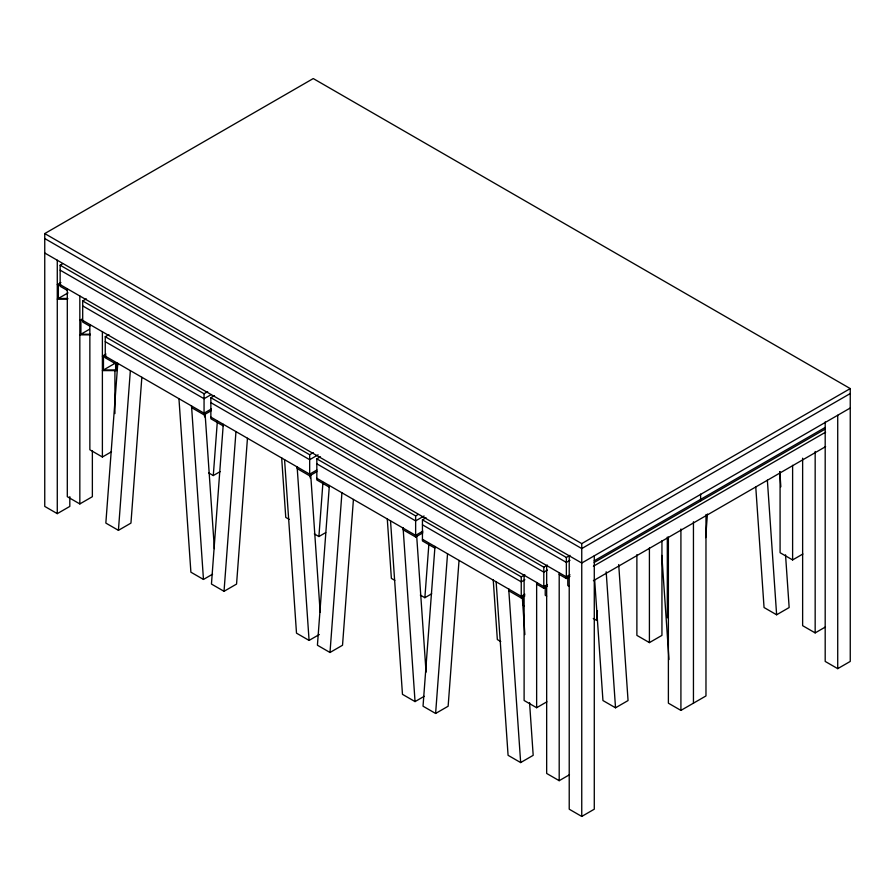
<?xml version="1.0" encoding="UTF-8"?>
<svg xmlns="http://www.w3.org/2000/svg" width="895" height="895" viewBox="0 0 895 895"><rect width="100%" height="100%" fill="white"/><g stroke="black" fill="none" stroke-linecap="round" stroke-linejoin="round"><path stroke-width="1.34" d="M117.782 363.381L105.845 523.083L118.42 530.332L130.95 523.105L141.846 377.287M118.42 530.332L130.357 370.631M204.552 416.925L204.765 414.15M208.714 472.929L213.29 475.558L217.34 421.4M214.487 395.601L210.862 397.682L210.862 418.77L223.269 425.93L223.269 424.286L211.455 584.055L224.03 591.304L235.967 431.614M247.456 438.259L236.56 584.077L224.03 591.304M310.162 477.896L310.375 475.122M314.324 533.901L318.9 536.541L322.95 482.383M329.36 485.526L317.423 645.228L329.998 652.489L342.528 645.25L353.424 499.444M329.998 652.489L341.935 492.787M420.292 595.074L424.868 597.715L428.918 543.556M434.97 546.498L423.033 706.2L435.608 713.46L448.138 706.233L459.034 560.415M435.608 713.46L447.545 553.759M597.435 610.737L596.708 620.448L593.273 618.479M705.663 537.615L707.43 514.01M69.81 496.658L69.81 506.413L57.28 513.64L44.75 506.413L44.75 233.573L313.25 78.559L850.25 388.587L850.25 661.427L837.72 668.654L825.19 661.427L825.19 421.948M67.304 290.416L60.144 286.277L60.144 265.2L62.56 263.801M60.905 282.529L57.28 284.632L59.887 284.632M61.061 285.248L58.354 285.248L58.354 298.471L68.031 292.889M89.858 326.172L82.698 322.043L82.698 300.955L86.312 298.874M82.25 318.989L79.834 320.388L82.441 320.388M80.908 321.003L80.908 334.238L89.388 329.338M117.659 363.303L117.659 364.959L105.252 357.799L105.252 336.71L108.877 334.618M106.002 354.051L102.388 356.143L106.292 356.143M106.169 356.758L103.462 356.758L103.462 369.993L115.522 363.023M105.252 336.71L204.06 393.755L207.685 391.674M89.858 324.516L89.858 449.771L102.388 457.009L111.506 451.751M211.298 394.538L204.06 398.722L105.252 341.677M211.298 409.004L204.06 413.188L105.252 356.143M212.585 574.176L203.467 579.445L191.53 405.95L191.653 407.672L204.06 414.844L211.298 410.66M67.304 288.761L67.304 496.691L79.834 503.93L92.364 496.691L92.364 450.644M213.29 475.558L220.114 471.62M210.862 397.682L309.67 454.738L313.295 452.646M318.117 454.817L309.67 459.694L210.862 402.649M329.237 485.459L329.237 487.115L316.83 479.955L316.83 458.866L320.455 456.774M316.908 469.987L309.67 474.16L210.862 417.115M297.263 467L297.263 468.656L309.67 475.816L316.908 471.631M318.9 536.541L325.724 532.592M316.83 458.866L415.638 515.912L418.054 514.524M424.085 516.001L415.638 520.879L316.83 463.823M434.847 546.431L434.847 548.087L422.44 540.927L422.44 519.838L426.065 517.746M422.876 531.16L415.638 535.344L316.83 478.299M403.231 528.173L403.231 529.829L415.638 537L422.876 532.816M284.565 459.672L296.502 633.157L309.077 640.417L319.336 634.499M424.868 597.715L431.692 593.777M422.44 519.838L521.248 576.883L524.873 574.791M44.75 233.573L581.75 543.612L850.25 388.587M82.698 300.955L543.802 567.173L547.416 565.081M524.873 579.759L521.248 581.851L422.44 524.806M60.144 265.2L566.356 557.462L569.981 555.359M850.25 393.554L581.75 548.568L44.75 238.54M547.416 570.048L543.802 572.129L82.698 305.911M569.981 560.326L566.356 562.418L60.144 270.156M524.873 594.224L521.248 596.316L422.44 539.271M508.841 589.145L508.841 590.801L521.248 597.972L524.873 595.88M850.25 408.019L581.75 563.033L44.75 253.005M547.416 584.513L543.802 586.605L82.698 320.388M536.642 584.122L543.802 588.25L547.416 586.169M569.981 574.791L566.356 576.883L60.144 284.632M594.168 560.829L825.179 427.452M559.196 574.411L566.356 578.539L569.981 576.447M594.168 562.474L825.179 429.108M593.407 566.233L825.626 432.162M593.407 580.698L825.626 446.627M390.533 520.845L402.47 694.341L415.045 701.59L424.163 696.332M524.112 575.228L524.112 700.494L536.642 707.721L546.89 701.803M636.882 554.665L636.882 635.383L649.412 642.61L661.942 635.383L661.942 540.748M780.082 471.989L780.082 552.707L792.612 559.934L802.86 554.016M496.143 581.817L508.08 755.313L520.655 762.574L533.185 755.335L529.56 702.597M594.649 579.792L602.95 700.539L615.525 707.8L628.055 700.561L618.702 564.544M755.749 486.779L764.05 607.526L776.625 614.787L789.155 607.548L785.53 554.81M546.666 565.517L546.666 773.448L559.196 780.686L569.444 774.768M668.386 537.112L668.386 703.179L680.916 710.406L705.976 695.941L705.976 514.524M802.636 458.206L802.636 625.672L815.166 632.899L825.414 626.981M569.22 555.806L569.22 809.203L581.75 816.441L594.28 809.203L594.28 555.806M58.354 298.471L67.819 298.471M57.28 299.098L67.696 299.098M80.908 334.238L90.373 334.238M79.834 334.853L90.25 334.853M103.462 369.993L115.634 369.993L115.634 363.381M102.388 370.608L116.708 370.608L116.708 364.03M569.22 586.393L567.788 585.565L567.788 576.358M546.666 596.104L545.234 595.287L545.234 586.08M524.112 605.825L522.68 604.998L522.68 597.11M289.197 519.391L285.762 517.411L281.656 457.737M394.807 580.363L391.372 578.383L387.267 518.708M500.775 641.547L497.34 639.567L493.234 579.882M203.467 579.445L190.892 572.185L178.955 398.7M779.802 471.542L780.843 486.802M767.362 480.156L776.625 614.787M661.83 555.437L668.99 659.525M606.172 571.782L615.525 707.8M522.3 597.11L524.873 634.589M508.718 589.078L520.655 762.574M416.69 536.139L426.054 672.156M403.108 528.106L415.045 701.59M310.722 474.965L320.175 612.359M297.14 466.933L309.077 640.417M205.112 413.982L214.375 548.613M837.72 415.258L837.72 668.654M815.166 451.483L815.166 632.899M792.612 465.299L792.612 559.934M700.606 494.118L700.606 501.032M693.446 521.763L693.446 703.179M680.916 528.99L680.916 710.406M667.312 537.089L667.312 617.807M649.412 547.975L649.412 642.61M581.75 543.612L581.75 816.441M566.356 557.462L566.356 578.539M559.196 572.755L559.196 780.686M543.802 567.173L543.802 588.25M536.642 582.466L536.642 707.721M521.248 576.883L521.248 597.972M415.638 515.912L415.638 537M309.67 454.738L309.67 475.816M204.06 393.755L204.06 414.844M114.918 370.44L114.918 413.591M102.388 331.754L102.388 457.009M79.834 295.999L79.834 503.93M57.28 260.232L57.28 513.64"/></g></svg>
